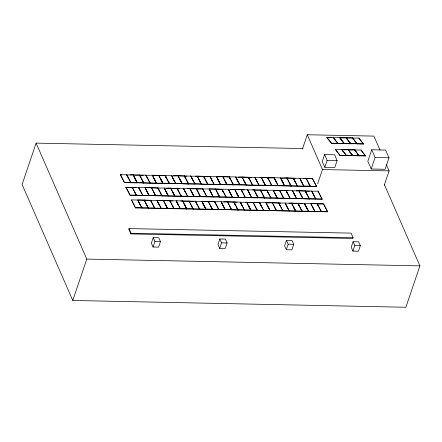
<?xml version="1.0" encoding="UTF-8"?>
<svg xmlns="http://www.w3.org/2000/svg" width="442" height="442" viewBox="0 0 442 442"><rect width="100%" height="100%" fill="white"/><g stroke="black" fill="none" stroke-linecap="round" stroke-linejoin="round"><path stroke-width="0.66" d="M326.92 137.589L333.251 137.528L337.848 143.512L331.55 143.385L326.92 137.589L331.323 137.683M331.55 143.385L326.953 137.401M333.323 137.722L339.66 137.661L344.257 143.644L337.959 143.517L333.362 137.528M335.395 149.451L339.992 155.435L346.324 155.369L341.688 149.578L335.395 149.451L339.992 155.435M339.732 137.854L346.064 137.788L350.661 143.777L344.368 143.644L339.771 137.661M341.765 149.772L348.097 149.705L352.804 155.695L359.103 155.822L354.506 149.838L348.169 149.899L354.506 149.838M346.064 137.788L340.362 137.865M346.981 139.037L346.174 137.793L352.473 137.921L357.18 143.91L363.479 144.037L358.876 138.053L352.545 138.114M346.434 155.374L352.733 155.501L346.434 155.374L341.804 149.578M348.097 149.705L343.655 149.81M350.81 143.584L357.108 143.716L350.771 143.777L346.174 137.793M352.473 137.921L346.141 137.981M352.804 155.695L348.208 149.711M357.948 154.247L359.213 155.827L365.506 155.954L360.91 149.971L354.578 150.031L355.838 150.059M357.18 143.91L352.583 137.921M358.876 138.053L363.479 144.037M359.213 155.827L354.617 149.838M360.91 149.971L365.506 155.954M120.362 174.783L126.71 174.739L130.804 182.773L124.506 182.645L120.362 174.783L121.622 174.811M124.506 182.645L120.412 174.612M126.71 174.739L128.572 178.54M126.771 174.916L133.119 174.872L137.208 182.9L130.915 182.773L126.821 174.745M125.937 187.248L130.081 195.11L136.374 195.237L130.031 195.281L125.937 187.248L132.23 187.38L136.434 195.414L142.733 195.541L138.639 187.507L132.296 187.552L136.07 187.629M133.119 174.872L129.92 174.977M143.363 175.253L139.584 175.176L145.932 175.131L150.026 183.165L143.727 183.032L139.523 174.999L133.18 175.043L139.473 175.176L140.114 176.38M132.23 187.38L125.887 187.419M131.456 199.889L135.55 207.917L141.899 207.873L137.755 200.016L131.456 199.889L135.55 207.917M137.368 182.734L143.667 182.861L137.368 182.734L133.23 174.872M138.639 187.507L140.501 191.309M136.434 195.414L132.34 187.38M138.7 187.684L145.048 187.64L149.136 195.668L142.843 195.541L138.749 187.513M137.865 200.016L144.158 200.143L137.865 200.016L141.959 208.049L148.302 208.005L142.009 207.878M143.727 183.032L139.633 175.004M145.932 175.131L147.473 178.325M145.993 175.308L152.335 175.264L156.429 183.292L150.136 183.165L146.042 175.131M145.158 187.64L151.451 187.767L145.158 187.64L149.252 195.673L155.595 195.629L149.297 195.502M150.628 200.453L156.976 200.408L161.07 208.436L154.772 208.309L150.567 200.276L144.274 200.149L150.518 200.447L151.794 202.867M152.451 175.264L158.744 175.391L152.451 175.264L156.54 183.297L162.838 183.424L158.744 175.391M157.921 188.077L164.269 188.032L168.358 196.06L162.065 195.933L157.86 187.9L151.562 187.773L157.811 188.071L159.087 190.491M148.413 208.005L154.711 208.138L148.363 208.182L144.274 200.149M160.717 179.192L162.949 183.424L169.247 183.557L165.153 175.524L158.855 175.397L165.104 175.695L166.374 178.115M155.706 195.629L162.004 195.762L155.656 195.8L151.562 187.773M154.772 208.309L150.678 200.281M157.037 200.58L163.38 200.535L167.584 208.569L173.883 208.701L167.634 208.397L163.496 200.541L169.789 200.668L173.993 208.701L180.286 208.828L176.198 200.801L169.85 200.845L172.369 200.895M162.949 183.424L158.855 175.397M168.717 182.347L169.358 183.557L175.701 183.513L171.557 175.656L165.264 175.524L166.49 178.115M162.065 195.933L157.971 187.9M164.33 188.204L170.673 188.159L174.767 196.193L168.468 196.066L164.38 188.032M163.38 200.535L158.927 200.618M161.231 208.27L167.524 208.397L161.231 208.27L157.087 200.408M163.496 200.541L169.739 200.839L170.374 202.049M169.358 183.557L165.264 175.524M171.623 175.828L177.966 175.783L182.17 183.817L188.463 183.944L182.22 183.645L178.076 175.789L184.375 175.916L188.579 183.949L194.872 184.076L190.778 176.043L184.436 176.087L186.955 176.143M170.673 188.159L166.22 188.242M170.783 188.165L174.877 196.193L181.176 196.325L177.082 188.292L170.734 188.336L177.032 188.463L177.988 190.275M177.966 175.783L173.507 175.866M175.811 183.513L182.11 183.645L175.811 183.513L171.667 175.656M178.076 175.789L184.325 176.087L184.96 177.297M178.098 190.281L177.192 188.292L183.485 188.425L187.629 196.281L181.286 196.325L180.33 194.513M176.198 200.801L178.375 205.204M173.993 208.701L169.899 200.668M176.308 200.801L180.402 208.834L186.695 208.961L182.601 200.928L176.308 200.801L178.491 205.204M181.286 196.325L177.192 188.292M183.552 188.596L189.894 188.552L193.988 196.585L187.69 196.458L183.601 188.425M182.601 200.928L180.667 201.06M194.11 201.337L189.071 201.232L195.419 201.193L199.508 209.221L193.215 209.094L189.01 201.06L182.668 201.104L188.961 201.232L189.596 202.442M188.579 183.949L184.485 175.916M190.778 176.043L192.961 180.452M190.839 176.22L197.187 176.176L201.392 184.209L207.685 184.336L201.442 184.038L197.298 176.181L203.596 176.308L207.795 184.342L214.094 184.469L210 176.435L203.657 176.48L208.69 176.585M189.894 188.552L187.325 188.673M201.403 188.961L196.364 188.856L202.707 188.811L206.801 196.845L200.508 196.718L196.303 188.684L189.955 188.728L196.254 188.856L196.889 190.066M186.855 208.79L193.154 208.917L186.806 208.961L182.712 200.933M195.032 183.905L201.331 184.038L195.032 183.905L190.889 176.049M197.187 176.176L195.248 176.308M197.298 176.181L203.547 176.48L204.182 177.69M194.148 196.414L200.441 196.541L194.148 196.414L190.005 188.557M193.215 209.094L189.121 201.06M195.419 201.193L196.961 204.386M195.48 201.364L201.823 201.32L205.917 209.353L199.624 209.226L195.53 201.193M202.707 188.811L204.574 192.613M200.508 196.718L196.414 188.684M202.773 188.988L209.116 188.944L213.21 196.977L206.911 196.845L202.817 188.817M201.883 201.497L208.232 201.453L212.436 209.486L218.729 209.613L212.486 209.315L208.342 201.453L214.641 201.58L218.84 209.613L225.138 209.746L221.044 201.712L214.702 201.756M210 176.435L212.182 180.839M207.795 184.342L203.707 176.308M210.06 176.612L216.409 176.568L220.503 184.601L214.204 184.469L210.11 176.441M209.226 188.949L215.525 189.077L209.226 188.949L213.32 196.977L219.663 196.933L213.37 196.806M206.077 209.182L212.375 209.309L206.077 209.182L201.933 201.325M208.232 201.453L202.513 201.508M208.342 201.453L214.591 201.756L215.862 204.171M216.47 176.745L222.812 176.701L226.906 184.728L220.613 184.601L216.519 176.568M215.525 189.077L219.729 197.11L226.072 197.066L221.928 189.204L215.635 189.077L221.878 189.38L223.475 192.403M222.812 176.701L217.099 176.756M225.426 181.712L227.017 184.734L233.315 184.861L229.221 176.828L222.928 176.701L229.171 176.999L230.448 179.419M219.729 197.11L215.635 189.077M222.039 189.209L226.133 197.237L232.431 197.37L228.337 189.336L222.039 189.209L223.586 192.403M218.84 209.613L214.751 201.585M221.105 201.889L227.453 201.845L231.658 209.878L237.951 210.005L233.857 201.972L227.564 201.845L233.812 202.143L235.083 204.563M227.017 184.734L222.928 176.701M232.79 183.651L233.426 184.861L239.768 184.817L235.63 176.96L229.332 176.833L230.558 179.424M228.398 189.513L234.746 189.469L238.835 197.497L232.542 197.37L228.448 189.336M227.453 201.845L223.624 201.939M225.298 209.574L231.591 209.701L225.298 209.574L221.155 201.712M233.426 184.861L229.332 176.833M235.691 177.132L242.034 177.093L246.238 185.126L252.537 185.253L246.288 184.949L242.144 177.093L248.443 177.22L252.647 185.253L258.94 185.38L254.852 177.352L248.503 177.397L251.653 177.457M234.746 189.469L230.917 189.563M244.36 189.833L241.21 189.773L247.559 189.728L251.653 197.756L245.354 197.629L241.15 189.596L234.807 189.64L241.1 189.767L242.056 191.585M231.658 209.878L227.564 201.845M235.194 204.569L233.973 201.977L240.266 202.105L244.409 209.961L238.061 210.005L237.105 208.193M242.034 177.093L238.21 177.187M239.884 184.822L246.177 184.949L239.884 184.822L235.741 176.96M242.144 177.093L248.393 177.391L249.669 179.811M238.995 197.325L245.293 197.458L238.945 197.502L234.857 189.469M238.061 210.005L233.973 201.977M240.326 202.281L246.675 202.237L250.769 210.265L244.47 210.138L240.376 202.105M245.354 197.629L241.26 189.601M247.619 189.9L253.962 189.861L258.056 197.889L251.763 197.762L247.669 189.728M246.675 202.237L245.365 202.381M258.808 202.657L253.144 202.541L259.487 202.497L263.581 210.525L257.283 210.398L253.078 202.364L246.735 202.408L253.028 202.535L253.669 203.745M252.647 185.253L248.553 177.225M254.912 177.524L261.255 177.48L265.46 185.513L271.758 185.646L265.509 185.342L261.366 177.485L267.664 177.612L271.869 185.646L278.162 185.773L274.073 177.745L267.725 177.789L273.394 177.905M253.962 189.861L252.658 190.005M266.101 190.281L260.432 190.165L266.78 190.121L270.874 198.149L264.576 198.022L260.371 189.988L254.028 190.032L260.321 190.159L260.962 191.369M250.923 210.094L257.222 210.226L250.879 210.27L246.785 202.237M259.1 185.215L265.399 185.342L259.1 185.215L254.962 177.352M261.255 177.48L259.946 177.629M261.366 177.485L267.614 177.783L268.25 178.993M258.216 197.718L264.515 197.85L258.216 197.718L254.078 189.861M257.283 210.398L253.189 202.37M259.487 202.497L261.67 206.9M259.548 202.668L265.896 202.624L269.985 210.657L263.692 210.53L259.598 202.497M266.78 190.121L268.642 193.916M264.576 198.022L260.482 189.994M266.841 190.292L273.184 190.248L277.388 198.281L283.736 198.237L277.438 198.11L273.294 190.253L279.593 190.38L283.797 198.414L290.09 198.541L286.002 190.513L279.703 190.38L285.952 190.684L287.543 193.707M265.957 202.801L272.3 202.756L276.504 210.79L282.803 210.917L278.709 202.889L272.41 202.762L278.659 203.06L279.935 205.48M274.073 177.745L276.25 182.148M271.869 185.646L267.775 177.612M274.184 177.745L278.272 185.778L284.571 185.905L280.477 177.872L274.184 177.745L276.361 182.148M271.034 197.983L277.327 198.11L271.034 197.983L266.891 190.121M270.145 210.486L276.443 210.619L270.145 210.486L266.007 202.629M272.3 202.756L267.217 202.828M280.537 178.049L286.886 178.004L290.98 186.038L284.681 185.905L280.587 177.877M280.178 191.762L279.593 190.38M276.504 210.79L272.41 202.762M278.819 202.889L282.913 210.922L289.206 211.049L285.118 203.016L278.769 203.06L280.659 203.099M286.886 178.004L281.797 178.076M289.493 183.016L291.09 186.038L297.383 186.165L293.289 178.137L286.996 178.004L293.245 178.308L295.157 181.933M283.797 198.414L279.703 190.38M287.654 193.707L286.112 190.513L292.405 190.64L296.499 198.673L290.206 198.546L286.112 190.513M285.178 203.193L291.521 203.149L295.615 211.182L289.317 211.049L285.228 203.022M291.09 186.038L286.996 178.004M293.405 178.137L297.494 186.17L303.792 186.297L299.698 178.264L293.355 178.308L295.245 178.347M292.466 190.817L298.814 190.773L303.019 198.806L309.312 198.933L303.068 198.635L298.925 190.773L305.223 190.905L309.422 198.939L315.721 199.066L311.627 191.032L305.284 191.077L309.687 191.165M291.521 203.149L288.952 203.27M293.814 207.558L295.726 211.182L302.024 211.309L297.93 203.281L291.632 203.149L297.88 203.453L299.157 205.867M299.759 178.441L306.107 178.397L310.312 186.43L316.605 186.557L312.511 178.524L306.168 178.568L312.461 178.701L316.605 186.557M296.659 198.502L302.958 198.629L296.659 198.502L292.516 190.646M298.814 190.773L296.245 190.894M298.925 190.773L305.173 191.077L306.765 194.099M295.726 211.182L291.632 203.149M299.267 205.873L298.041 203.281L304.334 203.408L308.477 211.27L302.135 211.315L301.179 209.497M303.952 186.126L310.245 186.253L303.952 186.126L299.809 178.27M306.107 178.397L303.538 178.518M302.135 211.315L298.041 203.281M304.4 203.585L310.743 203.541L314.947 211.574L321.246 211.701L314.997 211.403L310.853 203.541L317.152 203.674L321.356 211.707L327.649 211.834L323.555 203.801L317.212 203.845L323.505 203.972L327.649 211.834M310.312 186.43L306.218 178.397M309.422 198.939L305.334 190.905M311.687 191.209L318.036 191.165L322.13 199.193L315.831 199.066L311.737 191.038M308.588 211.27L314.886 211.398L308.588 211.27L304.45 203.414M310.853 203.541L317.102 203.845L318.058 205.657M318.036 191.165L322.13 199.193M321.356 211.707L317.262 203.674M303.019 148.551L36.106 143.114L22.1 184.496L72.77 300.466L405.894 307.251L419.9 265.869L384.374 184.563M72.77 300.466L86.781 259.078L36.106 143.114M129.02 228.597L128.788 229.287L130.815 233.923L352.893 238.448L353.13 237.757L351.103 233.122L129.02 228.597L131.047 233.232L130.815 233.923M153.225 237.636L151.357 243.155L153.042 247.017L158.595 247.133L160.463 241.614L158.777 237.746L153.225 237.636L154.91 241.503L153.042 247.017M219.845 238.995L217.978 244.509L219.668 248.376L225.221 248.492L227.089 242.973L225.398 239.105L219.845 238.995L221.536 242.857L219.668 248.376M302.438 149.031L307.273 134.749L373.899 136.108L379.976 150.02M286.471 240.349L284.604 245.868L286.294 249.736L291.847 249.846L293.715 244.332L292.024 240.465L286.471 240.349L288.162 244.216L286.294 249.736M324.594 154.59L322.257 161.49L324.793 167.286L334.787 167.49L337.119 160.59L334.588 154.794L324.594 154.59L327.13 160.391L324.793 167.286M317.643 183.822L322.472 169.54L307.273 134.749M371.728 149.772L367.832 161.269L371.214 168.999L385.092 169.28L388.982 157.783L385.606 150.053L371.728 149.772L375.103 157.501L371.214 168.999M353.097 241.708L351.23 247.227L352.915 251.095L358.468 251.205L360.335 245.686L358.644 241.824L353.097 241.708L354.782 245.575L352.915 251.095M384.264 185.176L389.098 170.894L386.336 164.568M331.588 143.197L337.887 143.324M337.997 143.324L344.29 143.451M344.401 143.457L350.699 143.584M357.219 143.716L363.512 143.843M340.031 155.241L346.324 155.369M352.843 155.507L359.142 155.634M359.252 155.634L365.545 155.761M375.103 157.501L388.982 157.783M327.13 160.391L337.119 160.59M322.472 169.54L389.098 170.894M124.556 182.469L130.854 182.601M130.965 182.601L137.258 182.728M143.777 182.861L150.07 182.994M150.186 182.994L156.479 183.121M156.59 183.126L162.888 183.253M162.999 183.253L169.292 183.38M169.408 183.386L175.701 183.513M188.623 183.778L194.922 183.905M207.845 184.17L214.143 184.297M214.254 184.297L220.552 184.424M220.663 184.43L226.956 184.557M227.066 184.563L233.365 184.69M233.475 184.69L239.768 184.817M252.697 185.082L258.99 185.209M271.918 185.474L278.211 185.601M278.322 185.607L284.62 185.734M284.731 185.734L291.029 185.861M291.14 185.867L297.433 185.994M297.543 185.994L303.842 186.126M310.361 186.259L316.654 186.386M177.143 188.469L179.662 188.519M274.504 190.452L279.543 190.552M286.062 190.684L287.952 190.723M136.484 195.237L142.783 195.37M142.893 195.37L149.186 195.497M162.115 195.762L168.408 195.889M168.518 195.894L174.817 196.021M174.927 196.021L181.226 196.149M181.336 196.154L187.629 196.281M187.739 196.281L194.038 196.414M200.558 196.546L206.85 196.673M206.961 196.673L213.259 196.806M219.773 196.939L226.072 197.066M226.182 197.066L232.481 197.193M232.591 197.198L238.884 197.325M245.404 197.458L251.702 197.585M251.813 197.591L258.106 197.718M264.625 197.85L270.918 197.977M283.847 198.243L290.14 198.37M290.25 198.375L296.549 198.502M309.472 198.762L315.77 198.894M315.881 198.894L322.179 199.022M233.923 202.149L237.067 202.215M297.991 203.453L302.4 203.541M135.6 207.746L141.899 207.873M154.822 208.138L161.115 208.265M174.043 208.53L180.336 208.657M180.447 208.663L186.745 208.79M193.264 208.922L199.557 209.049M199.668 209.049L205.966 209.182M218.889 209.442L225.188 209.574M231.707 209.707L238 209.834M238.111 209.834L244.409 209.961M244.52 209.967L250.813 210.094M257.332 210.226L263.631 210.353M263.741 210.359L270.034 210.486M276.554 210.619L282.852 210.746M282.963 210.751L289.256 210.878M289.366 210.878L295.665 211.005M295.775 211.011L302.068 211.138M302.184 211.143L308.477 211.27M321.4 211.53L327.699 211.663M131.047 233.232L353.13 237.757M154.91 241.503L160.463 241.614M221.536 242.857L227.089 242.973M288.162 244.216L293.715 244.332M354.782 245.575L360.335 245.686M86.781 259.078L419.9 265.869M352.854 138.639L353.699 139.689M354.539 140.744L355.385 141.799M349.931 142.722L350.771 143.777M349.821 142.722L350.661 143.777M355.843 151.612L356.683 152.667M357.838 154.241L359.103 155.822M340.887 139.429L343.832 143.12M349.324 151.479L350.169 152.534M351.009 153.584L352.694 155.695M334.169 138.777L335.008 139.827M342.605 150.821L343.451 151.877M308.289 182.8L310.201 186.425M312.218 192.414L314.129 196.044M320.284 209.889L321.246 211.701M300.289 179.645L302.516 183.878M308.676 197.723L309.312 198.933M312.29 206.734L314.837 211.574M300.676 194.574L302.908 198.806M304.715 204.187L307.267 209.027M304.604 204.187L307.157 209.022M289.383 183.01L290.98 186.038M293.427 192.629L295.339 196.259M293.311 192.629L295.223 196.254M301.068 209.497L302.024 211.309M281.814 180.469L283.725 184.093M281.703 180.463L283.615 184.093M293.703 207.552L295.615 211.182M282.09 195.392L283.687 198.414M285.703 204.397L287.935 208.63M270.802 183.828L271.758 185.646M274.41 192.839L277.278 198.281M262.802 180.679L265.349 185.513M274.802 207.768L276.394 210.79M255.117 178.126L257.029 181.756M263.189 195.602L264.465 198.022M267.117 205.215L269.029 208.845M251.581 183.441L252.537 185.253M255.83 193.657L257.421 196.679M243.896 180.888L246.128 185.121M247.829 190.502L250.056 194.734M256.216 208.585L257.172 210.398M236.216 178.341L238.448 182.574M244.288 195.817L245.244 197.629M248.327 205.431L250.879 210.27M248.216 205.431L250.769 210.265M232.68 183.651L233.315 184.861M236.719 193.27L238.945 197.502M236.608 193.264L238.835 197.497M240.647 202.884L242.559 206.508M240.536 202.884L242.448 206.508M225.315 181.706L226.906 184.728M228.718 190.115L231.265 194.95M228.608 190.115L231.155 194.95M236.995 208.193L237.951 210.005M217.425 178.557L219.657 182.789M217.315 178.551L219.547 182.784M229.315 205.641L231.547 209.873M217.702 193.48L219.613 197.104M221.635 203.093L223.862 207.326M206.094 181.314L207.685 184.336M210.022 190.933L211.933 194.557M218.094 208.403L218.729 209.613M198.729 179.369L201.281 184.209M210.729 206.458L212.326 209.48M199.121 194.298L200.397 196.712M202.729 203.309L204.961 207.541M187.507 182.132L188.463 183.944M191.121 191.143L193.353 195.375M179.828 179.585L182.06 183.817M183.756 189.198L185.353 192.22M191.508 206.066L193.104 209.094M172.148 177.038L174.06 180.662M180.22 194.508L181.176 196.325M184.259 204.127L186.806 208.961M184.148 204.127L186.695 208.961M168.606 182.347L169.247 183.557M172.645 191.961L174.557 195.591M172.535 191.961L174.446 195.591M160.606 179.192L162.838 183.424M164.645 188.811L167.198 193.646M164.535 188.806L167.087 193.646M172.607 206.281L173.883 208.701M153.247 177.248L155.473 181.48M160.998 194.115L161.954 195.933M165.247 204.337L167.474 208.569M151.451 187.767L155.656 195.8M153.634 192.176L155.545 195.8M157.562 201.79L159.474 205.414M142.026 180.01L143.617 183.032M145.633 189.021L147.866 193.253M154.026 207.099L154.661 208.309M134.025 176.855L136.572 181.695M144.158 200.143L148.363 208.182M146.026 203.944L148.252 208.176M134.733 192.386L136.324 195.408M138.661 202L140.252 205.022"/></g></svg>
